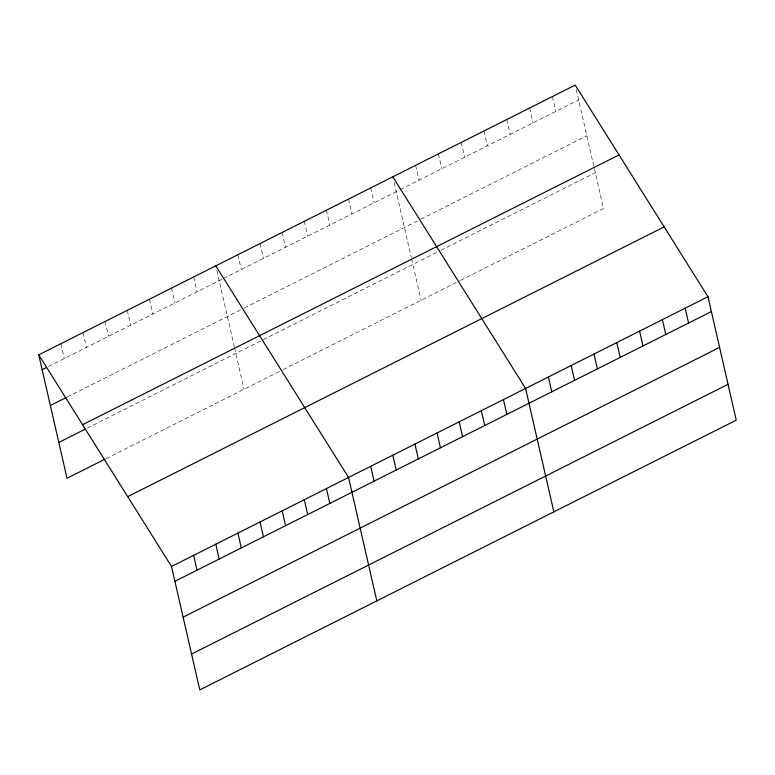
<?xml version="1.0" encoding="UTF-8"?>
<svg xmlns="http://www.w3.org/2000/svg" width="775" height="775" viewBox="0 0 775 775"><rect width="100%" height="100%" fill="white"/><g stroke="black" fill="none" stroke-linecap="round" stroke-linejoin="round"><path stroke-width="0.58" stroke-dasharray="3.88 2.91" d="M48.467 366.498L222.338 279.077M223.394 278.545L399.328 190.078M400.365 189.565L578.615 99.927M67.212 397.042L243.195 308.547M244.251 308.024L419.972 219.664M421.009 219.141L586.82 135.761M87.265 428.129L262.192 340.177M263.238 339.644L439.822 250.858M440.859 250.335L595.278 172.689M106.01 458.664L281.984 370.179M283.04 369.646L459.43 280.957M460.466 280.434L603.483 208.523L593.999 167.09M576.261 89.658L593.737 165.976M552.42 96.565L555.811 111.397M529.616 108.025L533.016 122.857M506.821 119.495L510.212 134.327M484.017 130.956L487.417 145.787M461.222 142.416L464.613 157.248M438.418 153.886L441.818 168.718M415.623 165.346L419.013 180.178M394.126 182.522L411.341 257.688M411.593 258.811L421.087 300.235M370.692 187.938L374.083 202.769M348.556 199.068L351.957 213.9M326.43 210.199L329.83 225.031M304.304 221.321L307.694 236.152M282.168 232.452L285.568 247.283M260.042 243.573L263.442 258.404M237.915 254.704L241.306 269.535M216.826 270.397L234.312 346.706M234.563 347.83L244.047 389.253M193.653 276.956L197.053 291.787M171.527 288.087L174.927 302.918M149.401 299.218L152.791 314.04M127.265 310.339L130.665 325.171M105.138 321.47L108.539 336.302M83.012 332.591L86.403 347.423M60.876 343.722L64.277 358.554"/><path stroke-width="1.16" d="M38.75 354.853L575.215 85.095L707.982 296.728L736.25 420.147L199.785 689.905L171.517 566.477L38.75 354.853L67.018 478.272L104.954 459.197M42.15 369.685L46.364 367.563M50.356 405.519L66.166 397.565M82.567 424.69L619.031 154.932M58.813 442.438L85.153 429.195M127.701 496.639L664.165 226.891M171.517 566.477L707.982 296.728M174.908 581.308L711.382 311.56M183.123 617.142L719.587 347.394M191.57 654.061L728.045 384.313M392.818 176.816L525.586 388.44L553.854 511.868M215.789 265.835L348.547 477.458L376.815 600.887M685.187 308.188L688.578 323.02M662.383 319.658L665.783 334.49M639.578 331.119L642.979 345.95M616.784 342.589L620.184 357.42M593.979 354.049L597.38 368.881M571.185 365.509L574.575 380.341M548.38 376.979L551.781 391.811M503.45 399.571L506.85 414.402M481.323 410.692L484.724 425.523M459.197 421.823L462.588 436.654M437.071 432.954L440.462 447.785M414.935 444.075L418.335 458.907M392.809 455.206L396.209 470.037M370.683 466.337L374.073 481.168M326.42 488.589L329.821 503.421M304.294 499.71L307.685 514.542M282.158 510.841L285.558 525.673M260.032 521.972L263.432 536.804M237.906 533.093L241.296 547.925M215.77 544.224L219.17 559.056M193.643 555.346L197.044 570.177"/></g></svg>
